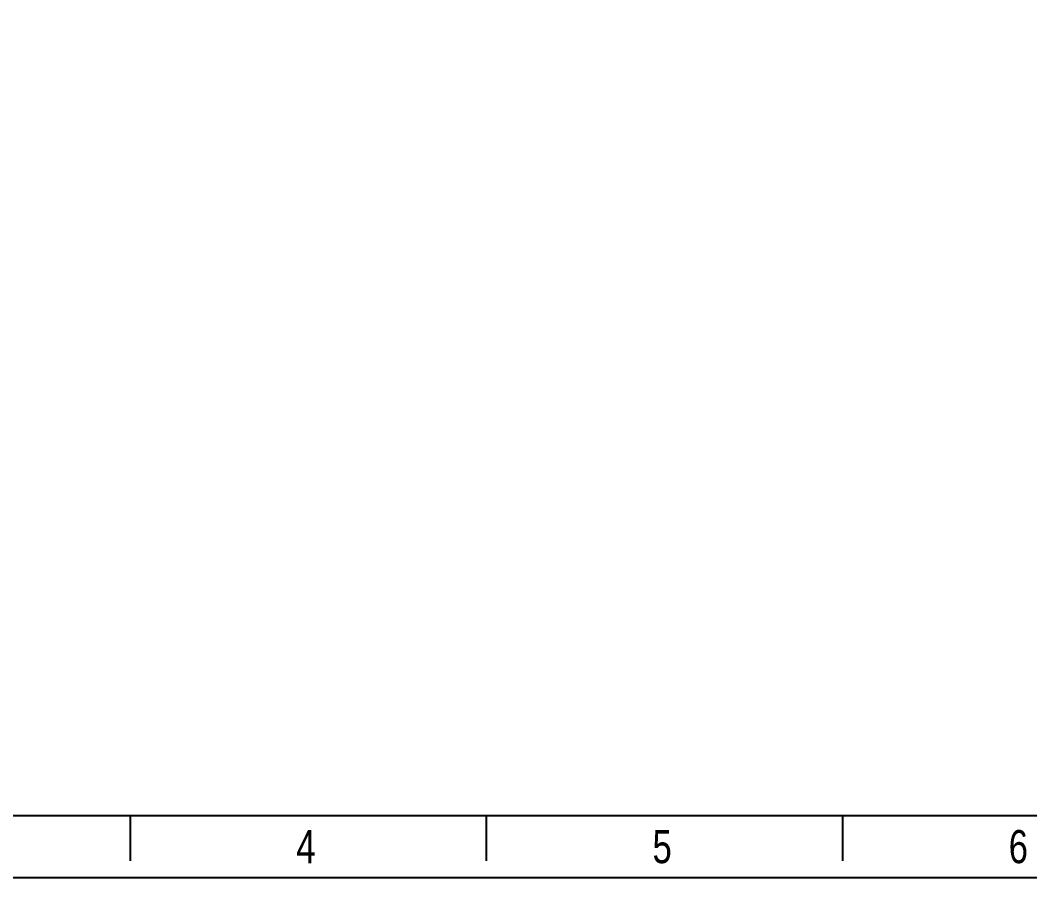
# Model space of a CAD drawing. Header units: millimetres. Extents: x 9226 to 36041, y 16031 to 21779.
# Drawn here: x 9981 to 10777, y 16031 to 16706 of the extents above; entities that cross this region are included whole.
import ezdxf

# ---------------------------------------------------------------- set-up
doc = ezdxf.new("R2010")
doc.units = ezdxf.units.MM
doc.styles.add('CKSTANDARD', font='arial.ttf')
doc.styles.add('Roamns', font='romans.shx')

# ---------------------------------------------------------------- blocks, each defined once
blk = doc.blocks.new('standard template')
for p, q in [((456.3, 5254.1), (37408.8, 5254.1)), ((9417.5, 4851.4), (9417.5, 5254.1)), ((12589.2, 4851.4), (12589.2, 5254.1)), ((15760.9, 4851.4), (15760.9, 5254.1))]:
    blk.add_line(p, q)
blk.add_lwpolyline([(37962.6, 4700.3), (-97.5, 4700.3), (-97.5, 30879.2), (37962.6, 30879.2)], close=True)
at = {"style": 'CKSTANDARD', "width": 0.75}
for s, p in [('4', (10894.1, 4830.4)), ('5', (14065.8, 4830.4)), ('6', (17237.4, 4830.4))]:
    blk.add_text(s, height=294.8, dxfattribs=at).set_placement(p)
at = {"style": 'Roamns'}
for tag, p in [('PAGE_NAME', (27466, 7593.7)), ('PROJECT_NAME', (27466, 6883.9)), ('DRAWN_NAME', (27466, 6174.1)), ('VERSION', (34241, 6174.1)), ('SELECT_DATA', (27466, 5464.4)), ('PAGE_NUMBER', (34241, 5464.4))]:
    blk.add_attdef(tag, p, '', height=284.5, dxfattribs=at)

msp = doc.modelspace()

# ---------------------------------------------------------------- block references
at = {"lineweight": -3, "transparency": 33554595, "xscale": 0.0885002660397285, "yscale": 0.0885002660397285, "zscale": 0.0885002660397285}
msp.add_blockref('standard template', (9234.434, 15614.71), dxfattribs=at)

doc.saveas('drawing.dxf')
